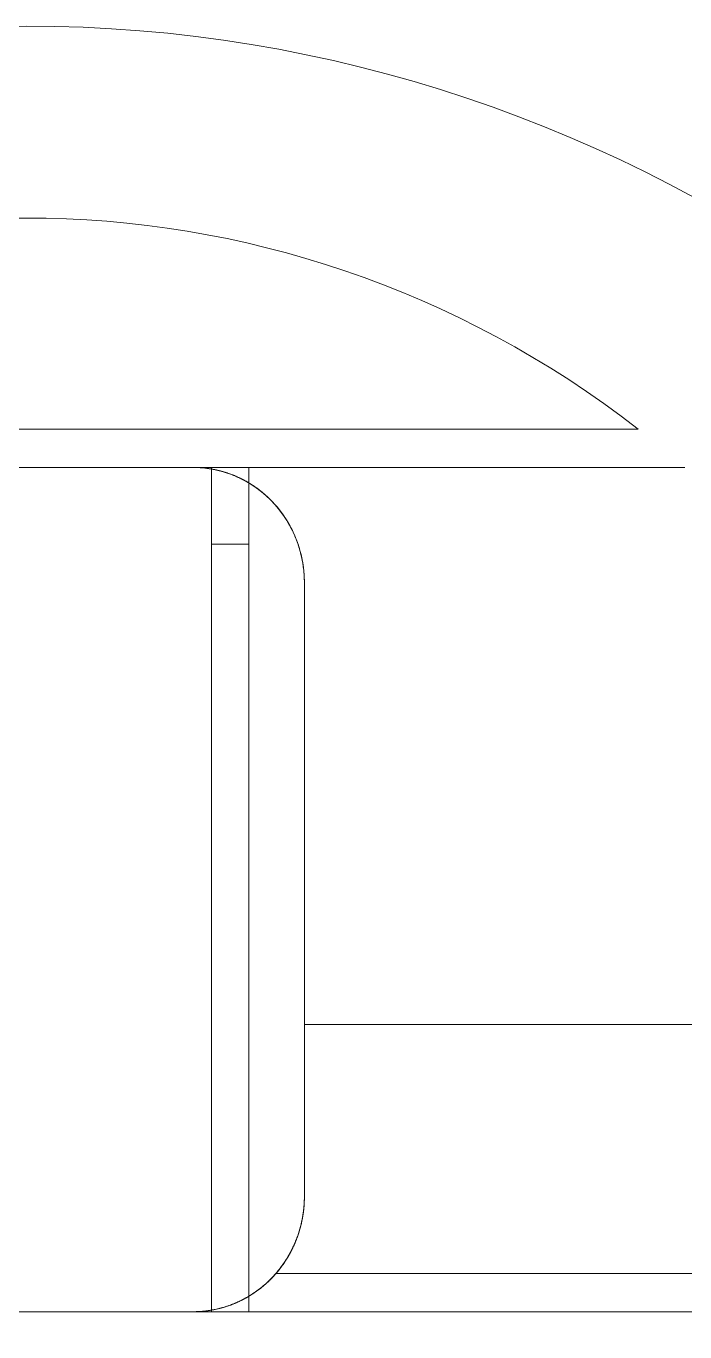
# Model space of a CAD drawing. Header units: millimetres. Extents: x 7939 to 8557, y 3805 to 4021.
# Drawn here: x 8532.19 to 8543.64, y 3916.06 to 3938.74 of the extents above; entities that cross this region are included whole.
import ezdxf

# ---------------------------------------------------------------- set-up
doc = ezdxf.new("R2010")
doc.units = ezdxf.units.MM
doc.layers.add('linea_gruesa', color=1, linetype='Continuous', lineweight=40)

msp = doc.modelspace()

# ---------------------------------------------------------------- linework, layer by layer
at = {"layer": 'linea_gruesa', "linetype": 'Continuous', "lineweight": 15, "extrusion": (-0.253745, -3.38569e-15, 0.967271)}
for p, q in [((8542.829, 3931.738, 135.052), (8521.549, 3931.738, 129.47)), ((8542.829, 3931.738, 135.052), (8521.549, 3931.738, 129.47)), ((8520.74, 3931.072, 129.258), (8535.413, 3931.072, 133.107)), ((8535.091, 3931.072, 133.023), (8529.287, 3931.072, 131.5)), ((8529.287, 3931.072, 131.5), (8535.091, 3931.072, 133.023)), ((8543.638, 3931.072, 135.265), (8535.091, 3931.072, 133.023)), ((8543.638, 3931.072, 135.265), (8535.091, 3931.072, 133.023)), ((8543.638, 3931.072, 135.265), (8535.413, 3931.072, 133.107)), ((8535.413, 3916.405, 133.107), (8535.413, 3931.072, 133.107)), ((8536.058, 3931.072, 133.276), (8543.638, 3931.072, 135.265)), ((8536.058, 3916.405, 133.276), (8536.058, 3931.072, 133.276)), ((8535.413, 3929.738, 133.107), (8535.413, 3916.405, 133.107)), ((8536.058, 3929.738, 133.276), (8535.413, 3929.738, 133.107)), ((8536.058, 3929.738, 133.276), (8536.058, 3916.405, 133.276)), ((8537.025, 3929.072, 133.53), (8537.025, 3918.405, 133.53)), ((8537.025, 3918.405, 133.53), (8537.025, 3929.072, 133.53)), ((8537.025, 3921.396, 133.53), (8537.025, 3929.072, 133.53)), ((8537.025, 3929.072, 133.53), (8537.025, 3921.396, 133.53)), ((8555.674, 3921.396, 138.422), (8537.025, 3921.396, 133.53)), ((8555.674, 3921.396, 138.422), (8537.025, 3921.396, 133.53)), ((8549.922, 3917.072, 136.913), (8536.533, 3917.072, 133.401)), ((8549.922, 3917.072, 136.913), (8536.533, 3917.072, 133.401)), ((8535.413, 3916.405, 133.107), (8514.488, 3916.405, 127.618)), ((8529.287, 3916.405, 131.5), (8535.091, 3916.405, 133.023)), ((8535.091, 3916.405, 133.023), (8529.287, 3916.405, 131.5)), ((8549.89, 3916.405, 136.905), (8535.091, 3916.405, 133.023)), ((8549.89, 3916.405, 136.905), (8535.091, 3916.405, 133.023)), ((8549.89, 3916.405, 136.905), (8535.413, 3916.405, 133.107)), ((8536.058, 3916.405, 133.276), (8535.413, 3916.405, 133.107)), ((8536.058, 3916.405, 133.276), (8549.89, 3916.405, 136.905))]:
    msp.add_line(p, q, dxfattribs=at)
for centre, radius, start, end in [((-3913.072, 8286.501, -2037.069), 25.667, 108.9246, 251.0754), ((-3913.072, 8286.501, -2037.069), 25.667, 108.9246, 251.0754), ((-3917.072, 8286.501, -2037.069), 18.333, 143.1301, 216.8699), ((-3917.072, 8286.501, -2037.069), 18.333, 143.1301, 216.8699), ((-3917.072, 8298.167, -2037.069), 13.333, 360, 108.9246), ((-3917.072, 8298.167, -2037.069), 13.333, 360, 108.9246)]:
    msp.add_arc(centre, radius, start, end, dxfattribs=at)
at = {"layer": 'linea_gruesa', "linetype": 'Continuous', "lineweight": 15}
for points, knots in [([(8535.091, 3931.072, 133.023), (8535.115, 3931.071, 133.029), (8535.164, 3931.071, 133.042), (8535.239, 3931.066, 133.061), (8535.314, 3931.059, 133.081), (8535.39, 3931.048, 133.101), (8535.467, 3931.034, 133.121), (8535.543, 3931.017, 133.141), (8535.617, 3930.997, 133.161), (8535.689, 3930.974, 133.18), (8535.762, 3930.948, 133.198), (8535.833, 3930.919, 133.217), (8535.904, 3930.887, 133.236), (8535.982, 3930.848, 133.256), (8536.068, 3930.799, 133.279), (8536.159, 3930.741, 133.303), (8536.246, 3930.678, 133.325), (8536.328, 3930.61, 133.347), (8536.406, 3930.54, 133.367), (8536.478, 3930.467, 133.386), (8536.546, 3930.391, 133.404), (8536.609, 3930.312, 133.421), (8536.668, 3930.231, 133.436), (8536.723, 3930.147, 133.451), (8536.773, 3930.061, 133.464), (8536.818, 3929.974, 133.476), (8536.859, 3929.885, 133.486), (8536.896, 3929.794, 133.496), (8536.928, 3929.702, 133.504), (8536.955, 3929.609, 133.512), (8536.978, 3929.515, 133.518), (8536.996, 3929.423, 133.522), (8537.009, 3929.333, 133.526), (8537.019, 3929.246, 133.528), (8537.024, 3929.159, 133.53), (8537.025, 3929.101, 133.53), (8537.025, 3929.072, 133.53)], [0, 0, 0, 0, 0.021586, 0.043186, 0.064769, 0.086981, 0.109212, 0.131423, 0.153021, 0.174637, 0.196236, 0.218492, 0.240766, 0.263024, 0.294928, 0.326836, 0.359413, 0.391994, 0.424574, 0.457186, 0.489774, 0.523271, 0.556792, 0.590293, 0.624563, 0.658833, 0.693364, 0.727895, 0.763149, 0.798404, 0.833869, 0.869334, 0.90193, 0.934527, 0.967263, 1, 1, 1, 1]), ([(8537.025, 3929.072, 133.53), (8537.025, 3929.113, 133.53), (8537.023, 3929.194, 133.529), (8537.012, 3929.317, 133.526), (8536.993, 3929.441, 133.522), (8536.967, 3929.565, 133.515), (8536.932, 3929.689, 133.506), (8536.892, 3929.804, 133.495), (8536.848, 3929.91, 133.484), (8536.802, 3930.007, 133.471), (8536.75, 3930.102, 133.458), (8536.691, 3930.198, 133.442), (8536.625, 3930.291, 133.425), (8536.56, 3930.374, 133.408), (8536.496, 3930.447, 133.391), (8536.437, 3930.509, 133.376), (8536.373, 3930.57, 133.359), (8536.305, 3930.63, 133.341), (8536.232, 3930.687, 133.322), (8536.162, 3930.738, 133.303), (8536.093, 3930.783, 133.285), (8536.028, 3930.822, 133.268), (8535.96, 3930.859, 133.251), (8535.89, 3930.894, 133.232), (8535.817, 3930.926, 133.213), (8535.743, 3930.955, 133.194), (8535.668, 3930.981, 133.174), (8535.593, 3931.004, 133.154), (8535.516, 3931.024, 133.134), (8535.437, 3931.04, 133.113), (8535.357, 3931.053, 133.092), (8535.273, 3931.064, 133.07), (8535.184, 3931.07, 133.047), (8535.122, 3931.071, 133.031), (8535.091, 3931.072, 133.023)], [0, 0, 0, 0, 0.045994, 0.092011, 0.138003, 0.184962, 0.231949, 0.278904, 0.316391, 0.353896, 0.391379, 0.429726, 0.4681, 0.506439, 0.533991, 0.561557, 0.589107, 0.617333, 0.645579, 0.6738, 0.696095, 0.718403, 0.740695, 0.763599, 0.786523, 0.809425, 0.831746, 0.854087, 0.876408, 0.899482, 0.922578, 0.945653, 0.972763, 1, 1, 1, 1]), ([(8537.025, 3929.072, 133.53), (8537.025, 3929.104, 133.53), (8537.024, 3929.168, 133.53), (8537.017, 3929.265, 133.528), (8537.006, 3929.362, 133.525), (8536.989, 3929.46, 133.521), (8536.968, 3929.558, 133.515), (8536.942, 3929.656, 133.508), (8536.91, 3929.754, 133.5), (8536.873, 3929.852, 133.49), (8536.83, 3929.95, 133.479), (8536.78, 3930.048, 133.466), (8536.725, 3930.145, 133.451), (8536.662, 3930.24, 133.435), (8536.593, 3930.334, 133.417), (8536.523, 3930.417, 133.398), (8536.455, 3930.491, 133.38), (8536.39, 3930.555, 133.363), (8536.32, 3930.617, 133.345), (8536.246, 3930.677, 133.326), (8536.167, 3930.735, 133.305), (8536.09, 3930.785, 133.285), (8536.014, 3930.83, 133.265), (8535.942, 3930.868, 133.246), (8535.867, 3930.905, 133.226), (8535.788, 3930.938, 133.206), (8535.708, 3930.968, 133.184), (8535.625, 3930.995, 133.163), (8535.54, 3931.018, 133.14), (8535.453, 3931.037, 133.117), (8535.364, 3931.052, 133.094), (8535.273, 3931.064, 133.07), (8535.182, 3931.07, 133.046), (8535.121, 3931.071, 133.03), (8535.091, 3931.072, 133.023)], [0, 0, 0, 0, 0.035259, 0.070517, 0.105981, 0.141444, 0.17759, 0.213735, 0.250137, 0.286539, 0.324168, 0.361818, 0.399443, 0.438015, 0.476617, 0.515181, 0.544323, 0.573481, 0.602619, 0.632515, 0.662435, 0.692326, 0.716875, 0.74144, 0.765987, 0.791221, 0.816476, 0.841709, 0.867612, 0.893541, 0.919444, 0.946286, 0.973156, 1, 1, 1, 1]), ([(8535.091, 3931.072, 133.023), (8535.118, 3931.071, 133.03), (8535.172, 3931.071, 133.044), (8535.254, 3931.065, 133.065), (8535.337, 3931.056, 133.087), (8535.42, 3931.043, 133.109), (8535.503, 3931.026, 133.131), (8535.585, 3931.006, 133.152), (8535.665, 3930.982, 133.173), (8535.742, 3930.956, 133.193), (8535.819, 3930.925, 133.214), (8535.895, 3930.892, 133.233), (8535.969, 3930.854, 133.253), (8536.041, 3930.815, 133.272), (8536.11, 3930.772, 133.29), (8536.177, 3930.727, 133.307), (8536.242, 3930.68, 133.324), (8536.304, 3930.63, 133.341), (8536.364, 3930.578, 133.357), (8536.43, 3930.516, 133.374), (8536.501, 3930.443, 133.392), (8536.574, 3930.358, 133.411), (8536.641, 3930.27, 133.429), (8536.704, 3930.178, 133.446), (8536.761, 3930.084, 133.461), (8536.811, 3929.989, 133.474), (8536.854, 3929.896, 133.485), (8536.892, 3929.803, 133.495), (8536.926, 3929.708, 133.504), (8536.954, 3929.612, 133.511), (8536.978, 3929.515, 133.518), (8536.997, 3929.416, 133.523), (8537.012, 3929.317, 133.526), (8537.02, 3929.226, 133.529), (8537.025, 3929.145, 133.53), (8537.025, 3929.096, 133.53), (8537.025, 3929.072, 133.53)], [0, 0, 0, 0, 0.024002, 0.048022, 0.072023, 0.096756, 0.121512, 0.146245, 0.170247, 0.194269, 0.218272, 0.242956, 0.267658, 0.292344, 0.316806, 0.341284, 0.365748, 0.390723, 0.415712, 0.440689, 0.476963, 0.513272, 0.549553, 0.586864, 0.624201, 0.661515, 0.696555, 0.731595, 0.766897, 0.802199, 0.838259, 0.874319, 0.910613, 0.946907, 0.973443, 1, 1, 1, 1]), ([(8537.025, 3918.405, 133.53), (8537.025, 3918.486, 133.53), (8537.025, 3918.646, 133.53), (8537.025, 3918.887, 133.53), (8537.025, 3919.107, 133.53), (8537.025, 3919.307, 133.53), (8537.025, 3919.487, 133.53), (8537.025, 3919.665, 133.53), (8537.025, 3919.864, 133.53), (8537.025, 3920.083, 133.53), (8537.025, 3920.322, 133.53), (8537.025, 3920.55, 133.53), (8537.025, 3920.77, 133.53), (8537.025, 3920.98, 133.53), (8537.025, 3921.189, 133.53), (8537.025, 3921.327, 133.53), (8537.025, 3921.396, 133.53)], [0, 0, 0, 0, 0.079036, 0.158079, 0.237115, 0.29651, 0.355904, 0.415068, 0.474232, 0.554262, 0.634298, 0.714327, 0.785706, 0.857083, 0.928541, 1, 1, 1, 1]), ([(8537.025, 3921.396, 133.53), (8537.025, 3921.311, 133.53), (8537.025, 3921.141, 133.53), (8537.025, 3920.883, 133.53), (8537.025, 3920.623, 133.53), (8537.025, 3920.362, 133.53), (8537.025, 3920.098, 133.53), (8537.025, 3919.844, 133.53), (8537.025, 3919.598, 133.53), (8537.025, 3919.361, 133.53), (8537.025, 3919.123, 133.53), (8537.025, 3918.885, 133.53), (8537.025, 3918.645, 133.53), (8537.025, 3918.485, 133.53), (8537.025, 3918.405, 133.53)], [0, 0, 0, 0, 0.087976, 0.175962, 0.263938, 0.352253, 0.440578, 0.528894, 0.607289, 0.685691, 0.764086, 0.842722, 0.921364, 1, 1, 1, 1]), ([(8535.091, 3916.405, 133.023), (8535.127, 3916.406, 133.032), (8535.199, 3916.407, 133.051), (8535.307, 3916.417, 133.079), (8535.415, 3916.432, 133.107), (8535.523, 3916.454, 133.136), (8535.63, 3916.483, 133.164), (8535.735, 3916.518, 133.192), (8535.837, 3916.559, 133.218), (8535.936, 3916.605, 133.244), (8536.032, 3916.657, 133.27), (8536.127, 3916.715, 133.294), (8536.219, 3916.779, 133.319), (8536.307, 3916.848, 133.342), (8536.39, 3916.922, 133.363), (8536.468, 3916.999, 133.384), (8536.543, 3917.082, 133.403), (8536.613, 3917.169, 133.422), (8536.679, 3917.262, 133.439), (8536.74, 3917.357, 133.455), (8536.794, 3917.455, 133.469), (8536.843, 3917.555, 133.482), (8536.886, 3917.658, 133.494), (8536.925, 3917.765, 133.504), (8536.957, 3917.875, 133.512), (8536.983, 3917.983, 133.519), (8537.002, 3918.09, 133.524), (8537.015, 3918.194, 133.527), (8537.024, 3918.299, 133.53), (8537.025, 3918.37, 133.53), (8537.025, 3918.405, 133.53)], [0, 0, 0, 0, 0.035566, 0.071159, 0.106726, 0.143325, 0.179955, 0.216554, 0.25212, 0.287713, 0.323279, 0.359877, 0.396505, 0.433104, 0.468676, 0.504276, 0.539849, 0.576457, 0.613095, 0.649703, 0.685242, 0.720808, 0.756348, 0.792922, 0.829527, 0.866101, 0.899392, 0.932682, 0.966341, 1, 1, 1, 1]), ([(8537.025, 3918.405, 133.53), (8537.025, 3918.368, 133.53), (8537.024, 3918.294, 133.53), (8537.014, 3918.182, 133.527), (8536.999, 3918.071, 133.523), (8536.978, 3917.959, 133.518), (8536.95, 3917.848, 133.51), (8536.916, 3917.74, 133.501), (8536.877, 3917.635, 133.491), (8536.833, 3917.533, 133.48), (8536.783, 3917.433, 133.466), (8536.727, 3917.336, 133.452), (8536.665, 3917.241, 133.435), (8536.598, 3917.15, 133.418), (8536.528, 3917.064, 133.399), (8536.453, 3916.984, 133.38), (8536.374, 3916.907, 133.359), (8536.289, 3916.834, 133.337), (8536.2, 3916.765, 133.314), (8536.108, 3916.703, 133.289), (8536.014, 3916.646, 133.265), (8535.917, 3916.596, 133.239), (8535.818, 3916.55, 133.213), (8535.714, 3916.511, 133.186), (8535.608, 3916.477, 133.158), (8535.503, 3916.45, 133.131), (8535.399, 3916.43, 133.103), (8535.297, 3916.416, 133.077), (8535.194, 3916.407, 133.05), (8535.125, 3916.406, 133.032), (8535.091, 3916.405, 133.023)], [0, 0, 0, 0, 0.035444, 0.070916, 0.10636, 0.142836, 0.179341, 0.215817, 0.25126, 0.286731, 0.322174, 0.358643, 0.395142, 0.431612, 0.467117, 0.502651, 0.538156, 0.574691, 0.611255, 0.647789, 0.683343, 0.718924, 0.754477, 0.791062, 0.827677, 0.864261, 0.898006, 0.93175, 0.965875, 1, 1, 1, 1]), ([(8537.025, 3918.405, 133.53), (8537.025, 3918.377, 133.53), (8537.024, 3918.322, 133.53), (8537.019, 3918.239, 133.528), (8537.011, 3918.157, 133.526), (8536.999, 3918.074, 133.523), (8536.984, 3917.991, 133.519), (8536.965, 3917.908, 133.514), (8536.943, 3917.825, 133.508), (8536.918, 3917.745, 133.502), (8536.889, 3917.667, 133.494), (8536.858, 3917.591, 133.486), (8536.824, 3917.516, 133.477), (8536.787, 3917.442, 133.467), (8536.746, 3917.369, 133.457), (8536.702, 3917.298, 133.445), (8536.655, 3917.228, 133.433), (8536.6, 3917.152, 133.418), (8536.557, 3917.101, 133.407), (8536.533, 3917.072, 133.401)], [0, 0, 0, 0, 0.056477, 0.112955, 0.169831, 0.226708, 0.284837, 0.342965, 0.401523, 0.46008, 0.516555, 0.573031, 0.629893, 0.686754, 0.744824, 0.802895, 0.861378, 0.919862, 1, 1, 1, 1]), ([(8536.533, 3917.072, 133.401), (8536.55, 3917.093, 133.405), (8536.585, 3917.134, 133.415), (8536.635, 3917.2, 133.428), (8536.682, 3917.267, 133.44), (8536.727, 3917.337, 133.452), (8536.77, 3917.41, 133.463), (8536.809, 3917.485, 133.473), (8536.846, 3917.563, 133.483), (8536.879, 3917.641, 133.492), (8536.909, 3917.719, 133.499), (8536.935, 3917.798, 133.506), (8536.958, 3917.879, 133.512), (8536.978, 3917.961, 133.517), (8536.994, 3918.045, 133.522), (8537.008, 3918.13, 133.525), (8537.017, 3918.216, 133.528), (8537.024, 3918.308, 133.53), (8537.025, 3918.371, 133.53), (8537.025, 3918.405, 133.53)], [0, 0, 0, 0, 0.057085, 0.114171, 0.171645, 0.229121, 0.287832, 0.346544, 0.405686, 0.464828, 0.521916, 0.579003, 0.636493, 0.693984, 0.752755, 0.811525, 0.870743, 0.929961, 1, 1, 1, 1]), ([(8536.533, 3917.072, 133.401), (8536.514, 3917.051, 133.396), (8536.478, 3917.01, 133.386), (8536.42, 3916.951, 133.371), (8536.359, 3916.894, 133.355), (8536.296, 3916.84, 133.339), (8536.23, 3916.788, 133.321), (8536.161, 3916.738, 133.303), (8536.09, 3916.692, 133.285), (8536.018, 3916.649, 133.266), (8535.945, 3916.61, 133.247), (8535.871, 3916.574, 133.227), (8535.796, 3916.542, 133.207), (8535.718, 3916.513, 133.187), (8535.639, 3916.486, 133.166), (8535.558, 3916.464, 133.145), (8535.476, 3916.445, 133.124), (8535.396, 3916.43, 133.103), (8535.318, 3916.418, 133.082), (8535.243, 3916.411, 133.062), (8535.167, 3916.406, 133.043), (8535.116, 3916.405, 133.029), (8535.091, 3916.405, 133.023)], [0, 0, 0, 0, 0.049924, 0.099848, 0.15012, 0.200391, 0.251755, 0.30312, 0.354863, 0.406607, 0.456531, 0.506455, 0.556727, 0.606999, 0.658364, 0.709731, 0.761475, 0.813219, 0.859739, 0.906434, 0.953129, 1, 1, 1, 1]), ([(8535.091, 3916.405, 133.023), (8535.118, 3916.405, 133.03), (8535.172, 3916.406, 133.044), (8535.253, 3916.412, 133.065), (8535.334, 3916.42, 133.086), (8535.416, 3916.433, 133.108), (8535.497, 3916.449, 133.129), (8535.579, 3916.469, 133.151), (8535.66, 3916.493, 133.172), (8535.739, 3916.52, 133.193), (8535.816, 3916.55, 133.213), (8535.891, 3916.583, 133.232), (8535.964, 3916.62, 133.252), (8536.037, 3916.66, 133.271), (8536.108, 3916.703, 133.289), (8536.179, 3916.751, 133.308), (8536.247, 3916.801, 133.326), (8536.311, 3916.853, 133.343), (8536.371, 3916.905, 133.358), (8536.427, 3916.958, 133.373), (8536.481, 3917.014, 133.387), (8536.516, 3917.052, 133.396), (8536.533, 3917.072, 133.401)], [0, 0, 0, 0, 0.049925, 0.099851, 0.150123, 0.200395, 0.251761, 0.303127, 0.35487, 0.406614, 0.456539, 0.506465, 0.556738, 0.607012, 0.658379, 0.709748, 0.761494, 0.81324, 0.859755, 0.906445, 0.953134, 1, 1, 1, 1])]:
    msp.add_open_spline(points, degree=3, knots=knots, dxfattribs=at)

doc.saveas('drawing.dxf')
